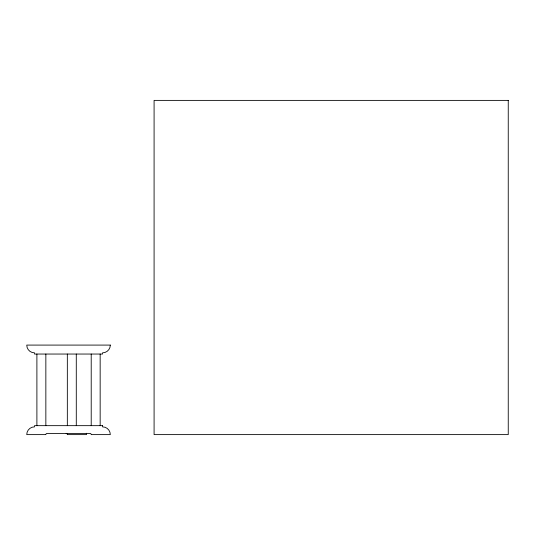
<?xml version="1.0" encoding="UTF-8"?>
<svg xmlns="http://www.w3.org/2000/svg" width="535" height="535" viewBox="0 0 535 535"><rect width="100%" height="100%" fill="white"/><g stroke="black" fill="none" stroke-linecap="round" stroke-linejoin="round"><path stroke-width="0.8" d="M100.159 354.043L100.159 425.659M91.211 354.043L91.211 425.659M76.284 354.043L76.291 425.659M67.336 354.043L67.336 425.659M45.849 354.043L45.849 425.659M36.895 354.043L36.895 425.659M66.146 433.424A1.19 1.19 0 0 1 67.336 434.614L86.436 434.614A7.757 7.757 0 0 0 86.316 433.263M508.25 100.386L154.087 100.386L154.087 434.614L508.25 434.614L508.25 100.386M110.31 345.088L26.75 345.088A7.757 7.757 0 0 0 34.508 352.846L34.508 354.043L102.546 354.043L102.546 352.846A7.757 7.757 0 0 0 110.31 345.088M102.546 425.659L34.508 425.659L34.514 426.856A7.757 7.757 0 0 0 26.75 434.614L45.849 434.614A1.19 1.19 0 0 1 47.047 433.424L90.014 433.424A1.19 1.19 0 0 1 91.211 434.614L110.31 434.614A7.757 7.757 0 0 0 102.546 426.856L102.546 425.659"/></g></svg>
